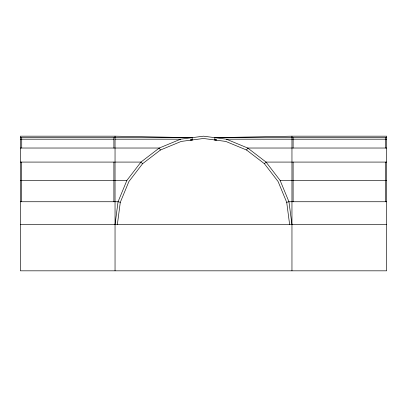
<?xml version="1.0" encoding="UTF-8"?>
<svg xmlns="http://www.w3.org/2000/svg" width="407" height="407" viewBox="0 0 407 407"><rect width="100%" height="100%" fill="white"/><g stroke="black" fill="none" stroke-linecap="round" stroke-linejoin="round"><path stroke-width="0.61" d="M115.044 224.633L118.055 201.74L126.892 180.403L140.949 162.083L159.269 148.026L180.606 139.189L203.5 136.177L226.394 139.189L386.65 139.189M117.353 224.633L120.289 202.335L128.892 181.558L142.582 163.716L160.424 150.025L181.201 141.422L203.5 138.487L225.799 141.422L246.576 150.025L264.418 163.716L278.108 181.558L286.711 202.335L289.647 224.633M216.549 139.952L214.647 139.952L214.947 137.683L291.956 136.177L386.65 136.177L386.65 270.823L20.35 270.823L20.35 136.177L115.044 136.177L192.053 137.683L192.353 139.952L190.451 139.952M246.576 150.025L247.731 148.026L386.65 148.026M264.418 163.716L266.051 162.083L386.65 162.083M286.711 202.335L288.945 201.74L386.65 201.74M214.647 139.952L216.549 139.916M20.35 137.683L192.053 137.683M214.947 137.683L386.65 137.683M20.35 139.189L113.889 139.189M115.044 139.189L180.606 139.189M20.35 148.026L159.269 148.026L160.424 150.025M20.35 162.083L140.949 162.083L142.582 163.716M20.35 180.403L126.892 180.403M226.394 139.189L247.731 148.026L266.051 162.083L280.108 180.403L386.65 180.403M20.35 201.74L118.055 201.74L120.289 202.335M20.35 224.633L386.65 224.633M190.451 139.916L192.353 139.952M280.108 180.403L288.945 201.74L291.956 224.633M385.495 137.683L385.495 148.026M385.495 162.083L385.495 201.74M293.111 137.683L293.111 148.026M293.111 162.083L293.111 201.74M291.956 136.177L291.956 270.823M115.044 136.177L115.044 270.823M113.889 137.683L113.889 148.026M113.889 162.083L113.889 201.74M21.724 137.683L21.724 148.026M21.505 162.083L21.505 201.74"/></g></svg>
